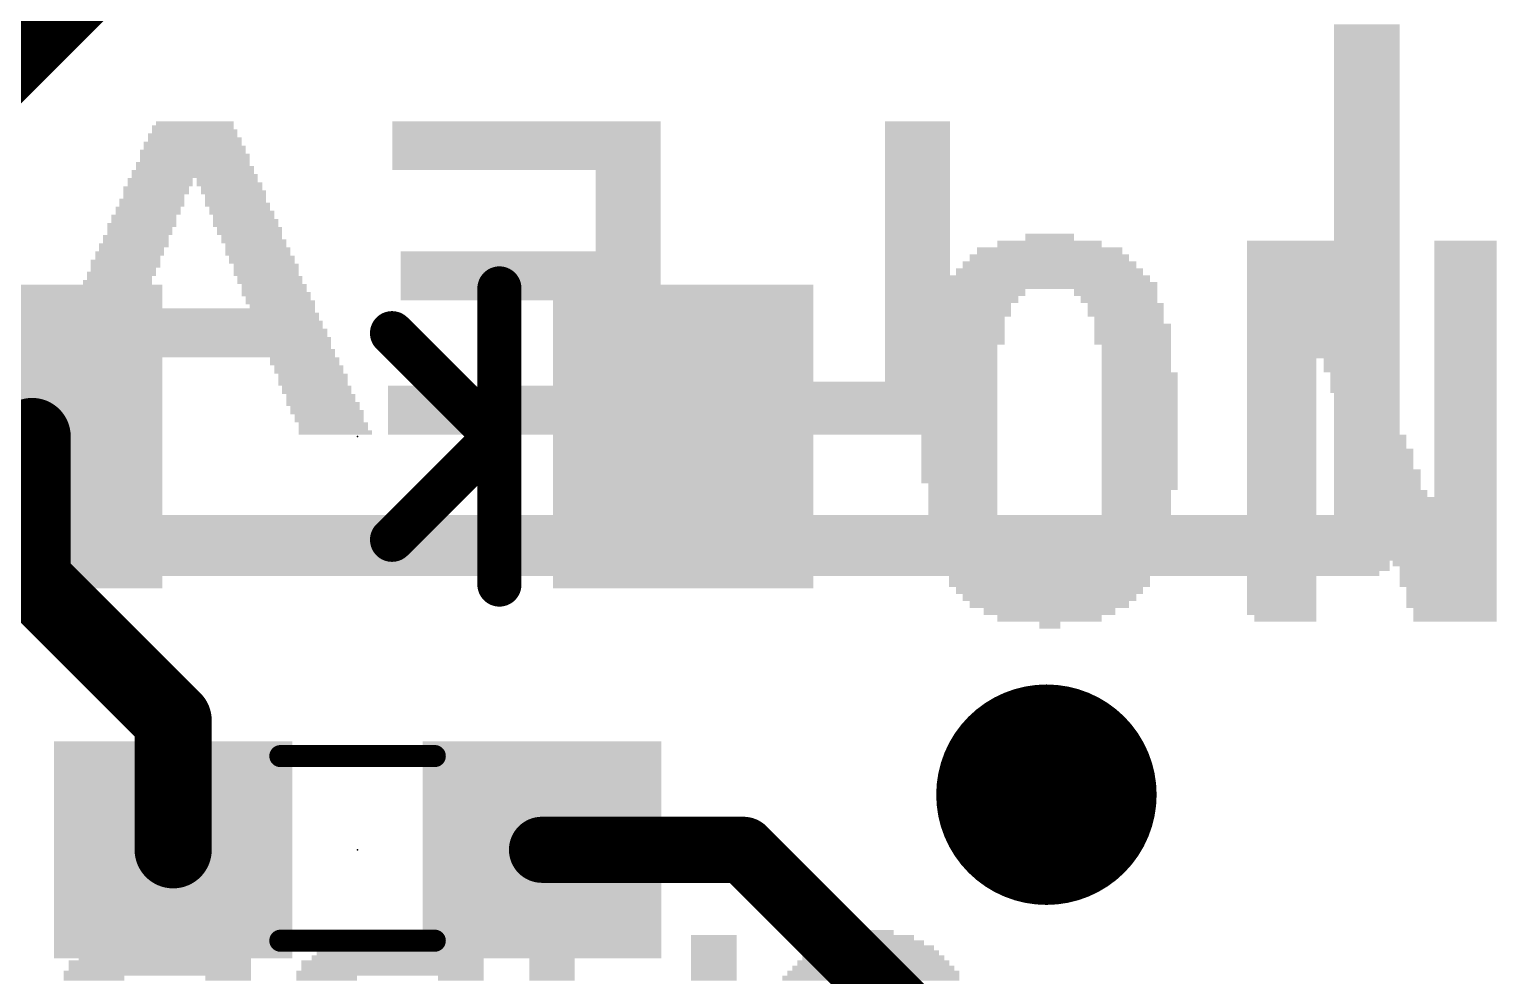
# Model space of a CAD drawing. Extents: x -0.75 to 3.47, y -1.8 to 2.11.
# Drawn here: x 2.2404 to 2.5067, y 1.3072 to 1.4789 of the extents above; entities that cross this region are included whole.
import ezdxf

# ---------------------------------------------------------------- set-up
doc = ezdxf.new("R2010")
doc.units = 0
doc.header["$MEASUREMENT"] = 0
doc.layers.get('0').update_dxf_attribs({"linetype": 'CONTINUOUS'})
for name, color, linetype in [('1', 22, 'CONTINUOUS'), ('18', 82, 'CONTINUOUS'), ('21', 32, 'CONTINUOUS'), ('22', 2, 'CONTINUOUS'), ('23', 7, 'CONTINUOUS'), ('51', 53, 'CONTINUOUS')]:
    doc.layers.add(name, color=color, linetype=linetype)

# ---------------------------------------------------------------- blocks, each defined once
blk = doc.blocks.new('RECT')
blk.add_solid([(-0.5, -0.5), (0.5, -0.5), (-0.5, 0.5), (0.5, 0.5)])
blk = doc.blocks.new('ROUNDV')
at = {"const_width": 0.5}
blk.add_lwpolyline([(0, -0.25, 1), (0, 0.25, 1), (0, -0.25)], format="xyb", dxfattribs=at)

msp = doc.modelspace()

# ---------------------------------------------------------------- linework, layer by layer
at = {"layer": '1'}
for points, const_width in [([(2.125, 1.36), (2.5, 1.735)], 0.012), ([(2.240945, 1.405), (2.240945, 1.379055)], 0.014), ([(2.240945, 1.379055), (2.266535, 1.353465)], 0.014), ([(2.266535, 1.33), (2.266535, 1.353465)], 0.014), ([(2.37, 1.33), (2.333465, 1.33)], 0.012), ([(2.4, 1.3), (2.37, 1.33)], 0.012)]:
    msp.add_lwpolyline(points, dxfattribs=dict(at, const_width=const_width))
for points, const_width in [([(2.244445, 1.405, 1), (2.237445, 1.405)], 0.007), ([(2.24342, 1.38153, 1), (2.23847, 1.37658)], 0.007), ([(2.237445, 1.379055, 1), (2.244445, 1.379055)], 0.007), ([(2.270035, 1.353465, 1), (2.263035, 1.353465)], 0.007), ([(2.264061, 1.35099, 1), (2.26901, 1.355939)], 0.007), ([(2.333465, 1.333, 1), (2.333465, 1.327)], 0.006), ([(2.372121, 1.332121, 1), (2.367879, 1.327879)], 0.006), ([(2.37, 1.327, 1), (2.37, 1.333)], 0.006), ([(2.263035, 1.33, 1), (2.270035, 1.33)], 0.007)]:
    msp.add_lwpolyline(points, format="xyb", dxfattribs=dict(at, const_width=const_width))
at = {"layer": '21', "const_width": 0.008}
for points in [[(2.325738, 1.43187), (2.325738, 1.37813)], [(2.325, 1.405), (2.30625, 1.42375)], [(2.325, 1.405), (2.30625, 1.38625)]]:
    msp.add_lwpolyline(points, dxfattribs=at)
at = {"layer": '21', "const_width": 0.004}
for points in [[(2.327738, 1.43187, 1), (2.323738, 1.43187)], [(2.307664, 1.425164, 1), (2.304836, 1.422336)], [(2.326414, 1.403586, 1), (2.323586, 1.406414)], [(2.323586, 1.403586, 1), (2.326414, 1.406414)], [(2.304836, 1.387664, 1), (2.307664, 1.384836)], [(2.323738, 1.37813, 1), (2.327738, 1.37813)]]:
    msp.add_lwpolyline(points, format="xyb", dxfattribs=at)
at = {"layer": '23'}
for p in [(2.3, 1.405), (2.3, 1.33)]:
    msp.add_point(p, dxfattribs=at)
at = {"layer": '51', "const_width": 0.004}
for points in [[(2.285984, 1.347008), (2.314016, 1.347008)], [(2.285984, 1.313504), (2.314016, 1.313504)]]:
    msp.add_lwpolyline(points, dxfattribs=at)
at = {"layer": '51', "const_width": 0.002}
for points in [[(2.285984, 1.348008, 1), (2.285984, 1.346008)], [(2.314016, 1.346008, 1), (2.314016, 1.348008)], [(2.285984, 1.314504, 1), (2.285984, 1.312504)], [(2.314016, 1.312504, 1), (2.314016, 1.314504)]]:
    msp.add_lwpolyline(points, format="xyb", dxfattribs=at)

# ---------------------------------------------------------------- block references
at = {"layer": '1'}
for p, xscale, yscale in [((2.240945, 1.405), 0.047244, 0.05511799999999999), ((2.359055, 1.405), 0.047244, 0.05511799999999999), ((2.266535, 1.33), 0.043307, 0.03937), ((2.333465, 1.33), 0.043307, 0.03937)]:
    msp.add_blockref('RECT', p, dxfattribs=dict(at, xscale=xscale, yscale=yscale))
at = {"layer": '18', "xscale": 0.04, "yscale": 0.04}
msp.add_blockref('ROUNDV', (2.425, 1.34), dxfattribs=at)
msp.add_blockref('ROUNDV', (2.425, 1.34), dxfattribs=at)
at = {"layer": '21'}
for p, xscale, yscale in [((2.42555, 1.439925), 0.0189, 0.00125), ((2.4256, 1.44118), 0.0088, 0.00126), ((2.4696, 1.439925), 0.0164, 0.00125), ((2.50105, 1.439925), 0.0113, 0.00125), ((2.42555, 1.43741), 0.0289, 0.00126), ((2.4256, 1.43867), 0.0264, 0.00126), ((2.4696, 1.43867), 0.0164, 0.00126), ((2.4702, 1.43741), 0.0176, 0.00126), ((2.50105, 1.43867), 0.0113, 0.00126), ((2.50105, 1.43741), 0.0113, 0.00126), ((2.42555, 1.43489), 0.0339, 0.00126), ((2.42555, 1.43615), 0.0315, 0.00126), ((2.4702, 1.43615), 0.0176, 0.00126), ((2.4702, 1.43489), 0.0176, 0.00126), ((2.50105, 1.43615), 0.0113, 0.00126), ((2.50105, 1.43489), 0.0113, 0.00126), ((2.42555, 1.433635), 0.0365, 0.00125), ((2.4262, 1.43238), 0.0378, 0.00126), ((2.47085, 1.433635), 0.0189, 0.00125), ((2.47085, 1.43238), 0.0189, 0.00126), ((2.50105, 1.433635), 0.0113, 0.00125), ((2.50105, 1.43238), 0.0113, 0.00126), ((2.41365, 1.43112), 0.0151, 0.00126), ((2.413, 1.42986), 0.0138, 0.00126), ((2.43755, 1.43112), 0.0151, 0.00126), ((2.43815, 1.42986), 0.0139, 0.00126), ((2.47085, 1.43112), 0.0189, 0.00126), ((2.47145, 1.42986), 0.0201, 0.00126), ((2.50105, 1.43112), 0.0113, 0.00126), ((2.50105, 1.42986), 0.0113, 0.00126), ((2.4117, 1.4286), 0.0138, 0.00126), ((2.4117, 1.427345), 0.0138, 0.00125), ((2.4394, 1.4286), 0.0138, 0.00126), ((2.4394, 1.427345), 0.0138, 0.00125), ((2.47145, 1.4286), 0.0201, 0.00126), ((2.47145, 1.427345), 0.0201, 0.00125), ((2.50105, 1.4286), 0.0113, 0.00126), ((2.50105, 1.427345), 0.0113, 0.00125), ((2.4105, 1.42483), 0.0138, 0.00126), ((2.4111, 1.42609), 0.0126, 0.00126), ((2.44, 1.42609), 0.0126, 0.00126), ((2.44065, 1.42483), 0.0139, 0.00126), ((2.4721, 1.42609), 0.0214, 0.00126), ((2.4721, 1.42483), 0.0214, 0.00126), ((2.50105, 1.42609), 0.0113, 0.00126), ((2.50105, 1.42483), 0.0113, 0.00126), ((2.4105, 1.42357), 0.0138, 0.00126), ((2.4105, 1.422315), 0.0138, 0.00125), ((2.44065, 1.42357), 0.0139, 0.00126), ((2.44065, 1.422315), 0.0139, 0.00125), ((2.4721, 1.42357), 0.0214, 0.00126), ((2.47275, 1.422315), 0.0227, 0.00125), ((2.50105, 1.42357), 0.0113, 0.00126), ((2.50105, 1.422315), 0.0113, 0.00125), ((2.40985, 1.42106), 0.0125, 0.00126), ((2.40985, 1.4198), 0.0125, 0.00126), ((2.4413, 1.42106), 0.0126, 0.00126), ((2.4413, 1.4198), 0.0126, 0.00126), ((2.47275, 1.42106), 0.0227, 0.00126), ((2.47335, 1.4198), 0.0239, 0.00126), ((2.50105, 1.42106), 0.0113, 0.00126), ((2.50105, 1.4198), 0.0113, 0.00126), ((2.40985, 1.41854), 0.0125, 0.00126), ((2.40985, 1.41728), 0.0125, 0.00126), ((2.40985, 1.416025), 0.0125, 0.00125), ((2.4413, 1.41854), 0.0126, 0.00126), ((2.4413, 1.41728), 0.0126, 0.00126), ((2.4419, 1.416025), 0.0138, 0.00125), ((2.4677, 1.41854), 0.0126, 0.00126), ((2.4677, 1.41728), 0.0126, 0.00126), ((2.4677, 1.416025), 0.0126, 0.00125), ((2.4803, 1.41854), 0.01, 0.00126), ((2.4803, 1.41728), 0.01, 0.00126), ((2.48155, 1.416025), 0.0101, 0.00125), ((2.50105, 1.41854), 0.0113, 0.00126), ((2.50105, 1.41728), 0.0113, 0.00126), ((2.50105, 1.416025), 0.0113, 0.00125), ((2.4092, 1.41477), 0.0138, 0.00126), ((2.4092, 1.41351), 0.0138, 0.00126), ((2.4419, 1.41477), 0.0138, 0.00126), ((2.4419, 1.41351), 0.0138, 0.00126), ((2.4677, 1.41477), 0.0126, 0.00126), ((2.4677, 1.41351), 0.0126, 0.00126), ((2.48155, 1.41477), 0.0101, 0.00126), ((2.48155, 1.41351), 0.0101, 0.00126), ((2.50105, 1.41477), 0.0113, 0.00126), ((2.50105, 1.41351), 0.0113, 0.00126), ((2.4092, 1.41225), 0.0138, 0.00126), ((2.4092, 1.41099), 0.0138, 0.00126), ((2.4419, 1.41225), 0.0138, 0.00126), ((2.4419, 1.41099), 0.0138, 0.00126), ((2.4677, 1.41225), 0.0126, 0.00126), ((2.4677, 1.41099), 0.0126, 0.00126), ((2.4828, 1.41225), 0.01, 0.00126), ((2.4828, 1.41099), 0.01, 0.00126), ((2.50105, 1.41225), 0.0113, 0.00126), ((2.50105, 1.41099), 0.0113, 0.00126), ((2.4092, 1.409735), 0.0138, 0.00125), ((2.4092, 1.40848), 0.0138, 0.00126), ((2.4419, 1.409735), 0.0138, 0.00125), ((2.4419, 1.40848), 0.0138, 0.00126), ((2.4677, 1.409735), 0.0126, 0.00125), ((2.4677, 1.40848), 0.0126, 0.00126), ((2.4834, 1.409735), 0.0088, 0.00125), ((2.48405, 1.40848), 0.0101, 0.00126), ((2.50105, 1.409735), 0.0113, 0.00125), ((2.50105, 1.40848), 0.0113, 0.00126), ((2.4092, 1.40722), 0.0138, 0.00126), ((2.4092, 1.40596), 0.0138, 0.00126), ((2.4419, 1.40722), 0.0138, 0.00126), ((2.4419, 1.40596), 0.0138, 0.00126), ((2.4677, 1.40722), 0.0126, 0.00126), ((2.4677, 1.40596), 0.0126, 0.00126), ((2.48405, 1.40722), 0.0101, 0.00126), ((2.4847, 1.40596), 0.0088, 0.00126), ((2.50105, 1.40722), 0.0113, 0.00126), ((2.50105, 1.40596), 0.0113, 0.00126), ((2.4092, 1.404705), 0.0138, 0.00125), ((2.4092, 1.40345), 0.0138, 0.00126), ((2.4419, 1.404705), 0.0138, 0.00125), ((2.4419, 1.40345), 0.0138, 0.00126), ((2.4677, 1.404705), 0.0126, 0.00125), ((2.4677, 1.40345), 0.0126, 0.00126), ((2.4853, 1.404705), 0.01, 0.00125), ((2.4853, 1.40345), 0.01, 0.00126), ((2.50105, 1.404705), 0.0113, 0.00125), ((2.50105, 1.40345), 0.0113, 0.00126), ((2.4092, 1.40219), 0.0138, 0.00126), ((2.4092, 1.40093), 0.0138, 0.00126), ((2.4419, 1.40219), 0.0138, 0.00126), ((2.4419, 1.40093), 0.0138, 0.00126), ((2.4677, 1.40219), 0.0126, 0.00126), ((2.4677, 1.40093), 0.0126, 0.00126), ((2.48655, 1.40219), 0.0101, 0.00126), ((2.48655, 1.40093), 0.0101, 0.00126), ((2.50105, 1.40219), 0.0113, 0.00126), ((2.50105, 1.40093), 0.0113, 0.00126), ((2.4092, 1.39967), 0.0138, 0.00126), ((2.4092, 1.398415), 0.0138, 0.00125), ((2.4419, 1.39967), 0.0138, 0.00126), ((2.4419, 1.398415), 0.0138, 0.00125), ((2.4677, 1.39967), 0.0126, 0.00126), ((2.4677, 1.398415), 0.0126, 0.00125), ((2.48655, 1.39967), 0.0101, 0.00126), ((2.48785, 1.398415), 0.0101, 0.00125), ((2.50105, 1.39967), 0.0113, 0.00126), ((2.50105, 1.398415), 0.0113, 0.00125), ((2.4092, 1.39716), 0.0138, 0.00126), ((2.40985, 1.3959), 0.0125, 0.00126), ((2.40985, 1.39464), 0.0125, 0.00126), ((2.4419, 1.39716), 0.0138, 0.00126), ((2.4419, 1.3959), 0.0138, 0.00126), ((2.4413, 1.39464), 0.0126, 0.00126), ((2.4677, 1.39716), 0.0126, 0.00126), ((2.4677, 1.3959), 0.0126, 0.00126), ((2.4677, 1.39464), 0.0126, 0.00126), ((2.48785, 1.39716), 0.0101, 0.00126), ((2.48785, 1.3959), 0.0101, 0.00126), ((2.4891, 1.39464), 0.01, 0.00126), ((2.50105, 1.39716), 0.0113, 0.00126), ((2.50105, 1.3959), 0.0113, 0.00126), ((2.50105, 1.39464), 0.0113, 0.00126), ((2.40985, 1.39338), 0.0125, 0.00126), ((2.40985, 1.392125), 0.0125, 0.00125), ((2.4413, 1.39338), 0.0126, 0.00126), ((2.4413, 1.392125), 0.0126, 0.00125), ((2.4677, 1.39338), 0.0126, 0.00126), ((2.4677, 1.392125), 0.0126, 0.00125), ((2.4954, 1.39338), 0.0226, 0.00126), ((2.4954, 1.392125), 0.0226, 0.00125), ((2.40985, 1.39087), 0.0125, 0.00126), ((2.4105, 1.38961), 0.0138, 0.00126), ((2.44065, 1.38961), 0.0139, 0.00126), ((2.4413, 1.39087), 0.0126, 0.00126), ((2.4677, 1.39087), 0.0126, 0.00126), ((2.4677, 1.38961), 0.0126, 0.00126), ((2.496, 1.39087), 0.0214, 0.00126), ((2.496, 1.38961), 0.0214, 0.00126), ((2.4105, 1.38835), 0.0138, 0.00126), ((2.4105, 1.387095), 0.0138, 0.00125), ((2.44065, 1.38835), 0.0139, 0.00126), ((2.44065, 1.387095), 0.0139, 0.00125), ((2.4677, 1.38835), 0.0126, 0.00126), ((2.4677, 1.387095), 0.0126, 0.00125), ((2.49665, 1.38835), 0.0201, 0.00126), ((2.49665, 1.387095), 0.0201, 0.00125), ((2.4111, 1.38584), 0.0126, 0.00126), ((2.4117, 1.38458), 0.0138, 0.00126), ((2.4394, 1.38458), 0.0138, 0.00126), ((2.44, 1.38584), 0.0126, 0.00126), ((2.4677, 1.38584), 0.0126, 0.00126), ((2.4677, 1.38458), 0.0126, 0.00126), ((2.49665, 1.38584), 0.0201, 0.00126), ((2.49725, 1.38458), 0.0189, 0.00126), ((2.4117, 1.38332), 0.0138, 0.00126), ((2.413, 1.38206), 0.0138, 0.00126), ((2.43815, 1.38206), 0.0139, 0.00126), ((2.4394, 1.38332), 0.0138, 0.00126), ((2.4677, 1.38332), 0.0126, 0.00126), ((2.4677, 1.38206), 0.0126, 0.00126), ((2.49725, 1.38332), 0.0189, 0.00126), ((2.49725, 1.38206), 0.0189, 0.00126), ((2.41425, 1.380805), 0.0163, 0.00125), ((2.42555, 1.37955), 0.0365, 0.00126), ((2.4369, 1.380805), 0.0164, 0.00125), ((2.4677, 1.380805), 0.0126, 0.00125), ((2.4677, 1.37955), 0.0126, 0.00126), ((2.4979, 1.380805), 0.0176, 0.00125), ((2.4979, 1.37955), 0.0176, 0.00126), ((2.42555, 1.37829), 0.0365, 0.00126), ((2.42555, 1.37703), 0.0339, 0.00126), ((2.4677, 1.37829), 0.0126, 0.00126), ((2.4677, 1.37703), 0.0126, 0.00126), ((2.4979, 1.37829), 0.0176, 0.00126), ((2.4985, 1.37703), 0.0164, 0.00126), ((2.42555, 1.37577), 0.0315, 0.00126), ((2.42555, 1.374515), 0.0289, 0.00125), ((2.4677, 1.37577), 0.0126, 0.00126), ((2.4677, 1.374515), 0.0126, 0.00125), ((2.4985, 1.37577), 0.0164, 0.00126), ((2.4985, 1.374515), 0.0164, 0.00125), ((2.42555, 1.37326), 0.0239, 0.00126), ((2.42555, 1.372), 0.0189, 0.00126), ((2.4256, 1.37074), 0.0038, 0.00126), ((2.4677, 1.37326), 0.0126, 0.00126), ((2.46835, 1.372), 0.0113, 0.00126), ((2.49915, 1.37326), 0.0151, 0.00126), ((2.49915, 1.372), 0.0151, 0.00126)]:
    msp.add_blockref('RECT', p, dxfattribs=dict(at, xscale=xscale, yscale=yscale))
at = {"layer": '22', "rotation": 180}
for p, xscale, yscale in [((2.483134, 1.479342), 0.0119, 0.0009199999999999999), ((2.483134, 1.478422), 0.0119, 0.0009199999999999999), ((2.483134, 1.477502), 0.0119, 0.0009199999999999999), ((2.483134, 1.476582), 0.0119, 0.0009199999999999999), ((2.483134, 1.475667), 0.0119, 0.00091), ((2.483134, 1.474752), 0.0119, 0.0009199999999999999), ((2.483134, 1.473832), 0.0119, 0.0009199999999999999), ((2.483134, 1.472912), 0.0119, 0.0009199999999999999), ((2.483134, 1.471992), 0.0119, 0.0009199999999999999), ((2.483134, 1.471077), 0.0119, 0.00091), ((2.483134, 1.470162), 0.0119, 0.0009199999999999999), ((2.483134, 1.469242), 0.0119, 0.0009199999999999999), ((2.483134, 1.468322), 0.0119, 0.0009199999999999999), ((2.483134, 1.467402), 0.0119, 0.0009199999999999999), ((2.483134, 1.466482), 0.0119, 0.0009199999999999999), ((2.483134, 1.465567), 0.0119, 0.00091), ((2.483134, 1.464652), 0.0119, 0.0009199999999999999), ((2.27044, 1.461848), 0.0141, 0.00074), ((2.33064, 1.461848), 0.0487, 0.00074), ((2.40159, 1.461848), 0.0118, 0.00074), ((2.483134, 1.463732), 0.0119, 0.0009199999999999999), ((2.483134, 1.462812), 0.0119, 0.0009199999999999999), ((2.483134, 1.461892), 0.0119, 0.0009199999999999999), ((2.27009, 1.459628), 0.0162, 0.00074), ((2.27049, 1.458888), 0.017, 0.00074), ((2.27009, 1.461108), 0.0148, 0.00074), ((2.27044, 1.460368), 0.0155, 0.00074), ((2.33064, 1.461108), 0.0487, 0.00074), ((2.33064, 1.460368), 0.0487, 0.00074), ((2.33064, 1.459628), 0.0487, 0.00074), ((2.33064, 1.458888), 0.0487, 0.00074), ((2.40159, 1.461108), 0.0118, 0.00074), ((2.40159, 1.460368), 0.0118, 0.00074), ((2.40159, 1.459628), 0.0118, 0.00074), ((2.40159, 1.458888), 0.0118, 0.00074), ((2.483134, 1.460972), 0.0119, 0.0009199999999999999), ((2.483134, 1.460057), 0.0119, 0.00091), ((2.483134, 1.459142), 0.0119, 0.0009199999999999999), ((2.27009, 1.456678), 0.0192, 0.00074), ((2.27009, 1.458148), 0.0178, 0.00074), ((2.27044, 1.457413), 0.0185, 0.00073), ((2.33064, 1.458148), 0.0487, 0.00074), ((2.33064, 1.457413), 0.0487, 0.00073), ((2.33064, 1.456678), 0.0487, 0.00074), ((2.40159, 1.458148), 0.0118, 0.00074), ((2.40159, 1.457413), 0.0118, 0.00073), ((2.40159, 1.456678), 0.0118, 0.00074), ((2.483134, 1.458222), 0.0119, 0.0009199999999999999), ((2.483134, 1.457302), 0.0119, 0.0009199999999999999), ((2.483134, 1.456382), 0.0119, 0.0009199999999999999), ((2.27009, 1.454458), 0.0206, 0.00074), ((2.27049, 1.453718), 0.0214, 0.00074), ((2.27044, 1.455938), 0.0199, 0.00074), ((2.27044, 1.455198), 0.0199, 0.00074), ((2.33064, 1.455938), 0.0487, 0.00074), ((2.33064, 1.455198), 0.0487, 0.00074), ((2.33064, 1.454458), 0.0487, 0.00074), ((2.33064, 1.453718), 0.0487, 0.00074), ((2.40159, 1.455938), 0.0118, 0.00074), ((2.40159, 1.455198), 0.0118, 0.00074), ((2.40159, 1.454458), 0.0118, 0.00074), ((2.40159, 1.453718), 0.0118, 0.00074), ((2.483134, 1.455462), 0.0119, 0.0009199999999999999), ((2.483134, 1.454547), 0.0119, 0.00091), ((2.483134, 1.453632), 0.0119, 0.0009199999999999999), ((2.26419, 1.451508), 0.0118, 0.00074), ((2.26419, 1.450768), 0.0118, 0.00074), ((2.27009, 1.452978), 0.0222, 0.00074), ((2.27044, 1.452243), 0.0229, 0.00073), ((2.27634, 1.451508), 0.0111, 0.00074), ((2.27674, 1.450768), 0.0119, 0.00074), ((2.34909, 1.452978), 0.0118, 0.00074), ((2.34909, 1.452243), 0.0118, 0.00073), ((2.34909, 1.451508), 0.0118, 0.00074), ((2.34909, 1.450768), 0.0118, 0.00074), ((2.40159, 1.452978), 0.0118, 0.00074), ((2.40159, 1.452243), 0.0118, 0.00073), ((2.40159, 1.451508), 0.0118, 0.00074), ((2.40159, 1.450768), 0.0118, 0.00074), ((2.483134, 1.452712), 0.0119, 0.0009199999999999999), ((2.483134, 1.451792), 0.0119, 0.0009199999999999999), ((2.483134, 1.450872), 0.0119, 0.0009199999999999999), ((2.26344, 1.450028), 0.0119, 0.00074), ((2.26344, 1.449288), 0.0119, 0.00074), ((2.26304, 1.448548), 0.0111, 0.00074), ((2.27714, 1.450028), 0.0111, 0.00074), ((2.27749, 1.449288), 0.0118, 0.00074), ((2.27784, 1.448548), 0.0111, 0.00074), ((2.34909, 1.450028), 0.0118, 0.00074), ((2.34909, 1.449288), 0.0118, 0.00074), ((2.34909, 1.448548), 0.0118, 0.00074), ((2.40159, 1.450028), 0.0118, 0.00074), ((2.40159, 1.449288), 0.0118, 0.00074), ((2.40159, 1.448548), 0.0118, 0.00074), ((2.483134, 1.449952), 0.0119, 0.0009199999999999999), ((2.483134, 1.449037), 0.0119, 0.00091), ((2.483134, 1.448122), 0.0119, 0.0009199999999999999), ((2.26199, 1.446338), 0.0118, 0.00074), ((2.26199, 1.445598), 0.0118, 0.00074), ((2.26269, 1.447808), 0.0118, 0.00074), ((2.26269, 1.447073), 0.0118, 0.00073), ((2.27784, 1.447808), 0.0111, 0.00074), ((2.27819, 1.447073), 0.0118, 0.00073), ((2.27859, 1.446338), 0.011, 0.00074), ((2.27899, 1.445598), 0.0118, 0.00074), ((2.34909, 1.447808), 0.0118, 0.00074), ((2.34909, 1.447073), 0.0118, 0.00073), ((2.34909, 1.446338), 0.0118, 0.00074), ((2.34909, 1.445598), 0.0118, 0.00074), ((2.40159, 1.447808), 0.0118, 0.00074), ((2.40159, 1.447073), 0.0118, 0.00073), ((2.40159, 1.446338), 0.0118, 0.00074), ((2.40159, 1.445598), 0.0118, 0.00074), ((2.483134, 1.447202), 0.0119, 0.0009199999999999999), ((2.483134, 1.446282), 0.0119, 0.0009199999999999999), ((2.483134, 1.445362), 0.0119, 0.0009199999999999999), ((2.26084, 1.443378), 0.0125, 0.00074), ((2.26119, 1.444858), 0.0118, 0.00074), ((2.26119, 1.444118), 0.0118, 0.00074), ((2.27934, 1.444858), 0.0111, 0.00074), ((2.27969, 1.444118), 0.0118, 0.00074), ((2.27969, 1.443378), 0.0118, 0.00074), ((2.34909, 1.444858), 0.0118, 0.00074), ((2.34909, 1.444118), 0.0118, 0.00074), ((2.34909, 1.443378), 0.0118, 0.00074), ((2.40159, 1.444858), 0.0118, 0.00074), ((2.40159, 1.444118), 0.0118, 0.00074), ((2.40159, 1.443378), 0.0118, 0.00074), ((2.483134, 1.444447), 0.0119, 0.00091), ((2.483134, 1.443532), 0.0119, 0.0009199999999999999), ((2.25974, 1.441168), 0.0119, 0.00074), ((2.25974, 1.440428), 0.0119, 0.00074), ((2.26049, 1.442638), 0.0118, 0.00074), ((2.26049, 1.441903), 0.0118, 0.00073), ((2.28039, 1.442638), 0.0118, 0.00074), ((2.28039, 1.441903), 0.0118, 0.00073), ((2.28079, 1.441168), 0.011, 0.00074), ((2.28119, 1.440428), 0.0118, 0.00074), ((2.34909, 1.442638), 0.0118, 0.00074), ((2.34909, 1.441903), 0.0118, 0.00073), ((2.34909, 1.441168), 0.0118, 0.00074), ((2.34909, 1.440428), 0.0118, 0.00074), ((2.40159, 1.442638), 0.0118, 0.00074), ((2.40159, 1.441903), 0.0118, 0.00073), ((2.40159, 1.441168), 0.0118, 0.00074), ((2.40159, 1.440428), 0.0118, 0.00074), ((2.483134, 1.442612), 0.0119, 0.0009199999999999999), ((2.483134, 1.441692), 0.0119, 0.0009199999999999999), ((2.483134, 1.440772), 0.0119, 0.0009199999999999999), ((2.25864, 1.438208), 0.0125, 0.00074), ((2.25829, 1.437468), 0.0118, 0.00074), ((2.25939, 1.439688), 0.0126, 0.00074), ((2.25899, 1.438948), 0.0118, 0.00074), ((2.28154, 1.439688), 0.0111, 0.00074), ((2.28189, 1.438948), 0.0118, 0.00074), ((2.28189, 1.438208), 0.0118, 0.00074), ((2.28264, 1.437468), 0.0119, 0.00074), ((2.33139, 1.438208), 0.0472, 0.00074), ((2.33139, 1.437468), 0.0472, 0.00074), ((2.34909, 1.439688), 0.0118, 0.00074), ((2.34909, 1.438948), 0.0118, 0.00074), ((2.40159, 1.439688), 0.0118, 0.00074), ((2.40159, 1.438948), 0.0118, 0.00074), ((2.40159, 1.438208), 0.0118, 0.00074), ((2.40159, 1.437468), 0.0118, 0.00074), ((2.483134, 1.439852), 0.0119, 0.0009199999999999999), ((2.483134, 1.438937), 0.0119, 0.00091), ((2.483134, 1.438022), 0.0119, 0.0009199999999999999), ((2.25789, 1.436733), 0.0126, 0.00073), ((2.25789, 1.435998), 0.0126, 0.00074), ((2.25749, 1.435258), 0.0118, 0.00074), ((2.28264, 1.436733), 0.0119, 0.00073), ((2.28339, 1.435998), 0.0118, 0.00074), ((2.28339, 1.435258), 0.0118, 0.00074), ((2.33139, 1.436733), 0.0472, 0.00073), ((2.33139, 1.435998), 0.0472, 0.00074), ((2.33139, 1.435258), 0.0472, 0.00074), ((2.40159, 1.436733), 0.0118, 0.00073), ((2.40159, 1.435998), 0.0118, 0.00074), ((2.40159, 1.435258), 0.0118, 0.00074), ((2.483134, 1.437102), 0.0119, 0.0009199999999999999), ((2.483134, 1.436182), 0.0119, 0.0009199999999999999), ((2.483134, 1.435262), 0.0119, 0.0009199999999999999), ((2.25644, 1.433038), 0.0125, 0.00074), ((2.25644, 1.432298), 0.0125, 0.00074), ((2.25714, 1.434518), 0.0125, 0.00074), ((2.25679, 1.433778), 0.0118, 0.00074), ((2.28339, 1.434518), 0.0118, 0.00074), ((2.28409, 1.433778), 0.0118, 0.00074), ((2.28409, 1.433038), 0.0118, 0.00074), ((2.28489, 1.432298), 0.0118, 0.00074), ((2.33139, 1.434518), 0.0472, 0.00074), ((2.33139, 1.433778), 0.0472, 0.00074), ((2.33139, 1.433038), 0.0472, 0.00074), ((2.33139, 1.432298), 0.0472, 0.00074), ((2.40159, 1.434518), 0.0118, 0.00074), ((2.40159, 1.433778), 0.0118, 0.00074), ((2.40159, 1.433038), 0.0118, 0.00074), ((2.40159, 1.432298), 0.0118, 0.00074), ((2.483134, 1.434342), 0.0119, 0.0009199999999999999), ((2.483134, 1.433427), 0.0119, 0.00091), ((2.483134, 1.432512), 0.0119, 0.0009199999999999999), ((2.25494, 1.430088), 0.0125, 0.00074), ((2.25569, 1.431563), 0.0126, 0.00073), ((2.25569, 1.430828), 0.0126, 0.00074), ((2.28489, 1.431563), 0.0118, 0.00073), ((2.28524, 1.430828), 0.0125, 0.00074), ((2.28559, 1.430088), 0.0118, 0.00074), ((2.33139, 1.431563), 0.0472, 0.00073), ((2.33139, 1.430828), 0.0472, 0.00074), ((2.33139, 1.430088), 0.0472, 0.00074), ((2.40159, 1.431563), 0.0118, 0.00073), ((2.40159, 1.430828), 0.0118, 0.00074), ((2.40159, 1.430088), 0.0118, 0.00074), ((2.483134, 1.431592), 0.0119, 0.0009199999999999999), ((2.483134, 1.430672), 0.0119, 0.0009199999999999999), ((2.483134, 1.429752), 0.0119, 0.0009199999999999999), ((2.27009, 1.427868), 0.0444, 0.00074), ((2.27044, 1.427133), 0.0451, 0.00073), ((2.25494, 1.429348), 0.0125, 0.00074), ((2.25494, 1.428608), 0.0125, 0.00074), ((2.28599, 1.429348), 0.0126, 0.00074), ((2.28634, 1.428608), 0.0119, 0.00074), ((2.34909, 1.429348), 0.0118, 0.00074), ((2.34909, 1.428608), 0.0118, 0.00074), ((2.34909, 1.427868), 0.0118, 0.00074), ((2.34909, 1.427133), 0.0118, 0.00073), ((2.40159, 1.429348), 0.0118, 0.00074), ((2.40159, 1.428608), 0.0118, 0.00074), ((2.40159, 1.427868), 0.0118, 0.00074), ((2.40159, 1.427133), 0.0118, 0.00073), ((2.483134, 1.428832), 0.0119, 0.0009199999999999999), ((2.483134, 1.427917), 0.0119, 0.00091), ((2.483134, 1.427002), 0.0119, 0.0009199999999999999), ((2.27009, 1.424918), 0.0472, 0.00074), ((2.27049, 1.424178), 0.048, 0.00074), ((2.27009, 1.426398), 0.0458, 0.00074), ((2.27044, 1.425658), 0.0465, 0.00074), ((2.34909, 1.426398), 0.0118, 0.00074), ((2.34909, 1.425658), 0.0118, 0.00074), ((2.34909, 1.424918), 0.0118, 0.00074), ((2.34909, 1.424178), 0.0118, 0.00074), ((2.40159, 1.426398), 0.0118, 0.00074), ((2.40159, 1.425658), 0.0118, 0.00074), ((2.40159, 1.424918), 0.0118, 0.00074), ((2.40159, 1.424178), 0.0118, 0.00074), ((2.483134, 1.426082), 0.0119, 0.0009199999999999999), ((2.483134, 1.425162), 0.0119, 0.0009199999999999999), ((2.483134, 1.424242), 0.0119, 0.0009199999999999999), ((2.27009, 1.423438), 0.0488, 0.00074), ((2.27044, 1.422698), 0.0495, 0.00074), ((2.27044, 1.421963), 0.0495, 0.00073), ((2.34909, 1.423438), 0.0118, 0.00074), ((2.34909, 1.422698), 0.0118, 0.00074), ((2.34909, 1.421963), 0.0118, 0.00073), ((2.40159, 1.423438), 0.0118, 0.00074), ((2.40159, 1.422698), 0.0118, 0.00074), ((2.40159, 1.421963), 0.0118, 0.00073), ((2.483134, 1.423322), 0.0119, 0.0009199999999999999), ((2.483134, 1.422407), 0.0119, 0.00091), ((2.483134, 1.421492), 0.0119, 0.0009199999999999999), ((2.27004, 1.419748), 0.0517, 0.00074), ((2.25049, 1.419008), 0.0126, 0.00074), ((2.27009, 1.421228), 0.0502, 0.00074), ((2.27044, 1.420488), 0.0509, 0.00074), ((2.29039, 1.419008), 0.0126, 0.00074), ((2.34909, 1.421228), 0.0118, 0.00074), ((2.34909, 1.420488), 0.0118, 0.00074), ((2.34909, 1.419748), 0.0118, 0.00074), ((2.34909, 1.419008), 0.0118, 0.00074), ((2.40159, 1.421228), 0.0118, 0.00074), ((2.40159, 1.420488), 0.0118, 0.00074), ((2.40159, 1.419748), 0.0118, 0.00074), ((2.40159, 1.419008), 0.0118, 0.00074), ((2.483134, 1.420572), 0.0119, 0.0009199999999999999), ((2.483134, 1.419652), 0.0119, 0.0009199999999999999), ((2.483134, 1.418732), 0.0119, 0.0009199999999999999), ((2.25014, 1.418268), 0.0133, 0.00074), ((2.24979, 1.417528), 0.0126, 0.00074), ((2.24979, 1.416793), 0.0126, 0.00073), ((2.29039, 1.418268), 0.0126, 0.00074), ((2.29114, 1.417528), 0.0125, 0.00074), ((2.29114, 1.416793), 0.0125, 0.00073), ((2.34909, 1.418268), 0.0118, 0.00074), ((2.34909, 1.417528), 0.0118, 0.00074), ((2.34909, 1.416793), 0.0118, 0.00073), ((2.40159, 1.418268), 0.0118, 0.00074), ((2.40159, 1.417528), 0.0118, 0.00074), ((2.40159, 1.416793), 0.0118, 0.00073), ((2.483134, 1.417817), 0.0119, 0.00091), ((2.483134, 1.416902), 0.0119, 0.0009199999999999999), ((2.24864, 1.414578), 0.0133, 0.00074), ((2.24829, 1.413838), 0.0126, 0.00074), ((2.24944, 1.416058), 0.0133, 0.00074), ((2.24904, 1.415318), 0.0125, 0.00074), ((2.29189, 1.416058), 0.0126, 0.00074), ((2.29189, 1.415318), 0.0126, 0.00074), ((2.29189, 1.414578), 0.0126, 0.00074), ((2.29259, 1.413838), 0.0126, 0.00074), ((2.33024, 1.413838), 0.0495, 0.00074), ((2.34909, 1.416058), 0.0118, 0.00074), ((2.34909, 1.415318), 0.0118, 0.00074), ((2.34909, 1.414578), 0.0118, 0.00074), ((2.38419, 1.413838), 0.0466, 0.00074), ((2.38459, 1.414578), 0.0458, 0.00074), ((2.40159, 1.416058), 0.0118, 0.00074), ((2.40159, 1.415318), 0.0118, 0.00074), ((2.483134, 1.415982), 0.0119, 0.0009199999999999999), ((2.483134, 1.415062), 0.0119, 0.0009199999999999999), ((2.483134, 1.414142), 0.0119, 0.0009199999999999999), ((2.24719, 1.411623), 0.0132, 0.00073), ((2.24719, 1.410888), 0.0132, 0.00074), ((2.24794, 1.413098), 0.0133, 0.00074), ((2.24794, 1.412358), 0.0133, 0.00074), ((2.29259, 1.413098), 0.0126, 0.00074), ((2.29334, 1.412358), 0.0125, 0.00074), ((2.29334, 1.411623), 0.0125, 0.00073), ((2.29374, 1.410888), 0.0133, 0.00074), ((2.33024, 1.413098), 0.0495, 0.00074), ((2.33024, 1.412358), 0.0495, 0.00074), ((2.33024, 1.411623), 0.0495, 0.00073), ((2.33024, 1.410888), 0.0495, 0.00074), ((2.38419, 1.413098), 0.0466, 0.00074), ((2.38419, 1.412358), 0.0466, 0.00074), ((2.38419, 1.411623), 0.0466, 0.00073), ((2.38419, 1.410888), 0.0466, 0.00074), ((2.483134, 1.413222), 0.0119, 0.0009199999999999999), ((2.483134, 1.412307), 0.0119, 0.00091), ((2.483134, 1.411392), 0.0119, 0.0009199999999999999), ((2.24644, 1.409408), 0.0133, 0.00074), ((2.24609, 1.408668), 0.0126, 0.00074), ((2.24684, 1.410148), 0.0125, 0.00074), ((2.29409, 1.410148), 0.0126, 0.00074), ((2.29444, 1.409408), 0.0133, 0.00074), ((2.29484, 1.408668), 0.0125, 0.00074), ((2.33024, 1.410148), 0.0495, 0.00074), ((2.33024, 1.409408), 0.0495, 0.00074), ((2.33024, 1.408668), 0.0495, 0.00074), ((2.38419, 1.410148), 0.0466, 0.00074), ((2.38419, 1.409408), 0.0466, 0.00074), ((2.38419, 1.408668), 0.0466, 0.00074), ((2.483134, 1.410472), 0.0119, 0.0009199999999999999), ((2.483134, 1.409552), 0.0119, 0.0009199999999999999), ((2.483134, 1.408632), 0.0119, 0.0009199999999999999), ((2.24494, 1.406453), 0.0133, 0.00073), ((2.24494, 1.405718), 0.0133, 0.00074), ((2.24574, 1.407928), 0.0133, 0.00074), ((2.24574, 1.407188), 0.0133, 0.00074), ((2.29484, 1.407928), 0.0125, 0.00074), ((2.29559, 1.407188), 0.0126, 0.00074), ((2.29559, 1.406453), 0.0126, 0.00073), ((2.29594, 1.405718), 0.0133, 0.00074), ((2.33024, 1.407928), 0.0495, 0.00074), ((2.33024, 1.407188), 0.0495, 0.00074), ((2.33024, 1.406453), 0.0495, 0.00073), ((2.33024, 1.405718), 0.0495, 0.00074), ((2.38419, 1.407928), 0.0466, 0.00074), ((2.38419, 1.407188), 0.0466, 0.00074), ((2.38419, 1.406453), 0.0466, 0.00073), ((2.38419, 1.405718), 0.0466, 0.00074), ((2.483134, 1.407712), 0.0119, 0.0009199999999999999), ((2.483134, 1.406797), 0.0119, 0.00091), ((2.483134, 1.405882), 0.0119, 0.0009199999999999999), ((2.483134, 1.404962), 0.0119, 0.0009199999999999999), ((2.483134, 1.404042), 0.0119, 0.0009199999999999999), ((2.483134, 1.403122), 0.0119, 0.0009199999999999999), ((2.483134, 1.402202), 0.0119, 0.0009199999999999999), ((2.483134, 1.401287), 0.0119, 0.00091), ((2.483134, 1.400372), 0.0119, 0.0009199999999999999), ((2.483134, 1.399452), 0.0119, 0.0009199999999999999), ((2.483134, 1.398532), 0.0119, 0.0009199999999999999), ((2.483134, 1.397612), 0.0119, 0.0009199999999999999), ((2.483134, 1.396697), 0.0119, 0.00091), ((2.483134, 1.395782), 0.0119, 0.0009199999999999999), ((2.483134, 1.394862), 0.0119, 0.0009199999999999999), ((2.483134, 1.393942), 0.0119, 0.0009199999999999999), ((2.483134, 1.393022), 0.0119, 0.0009199999999999999), ((2.483134, 1.392102), 0.0119, 0.0009199999999999999), ((1.904134, 1.390272), 1.1699, 0.0009199999999999999), ((2.483134, 1.391187), 0.0119, 0.00091), ((1.904134, 1.389352), 1.1699, 0.0009199999999999999), ((1.904134, 1.388432), 1.1699, 0.0009199999999999999), ((1.904134, 1.387512), 1.1699, 0.0009199999999999999), ((1.904134, 1.386592), 1.1699, 0.0009199999999999999), ((1.904134, 1.385677), 1.1699, 0.00091), ((1.904134, 1.384762), 1.1699, 0.0009199999999999999), ((1.904134, 1.383842), 1.1681, 0.0009199999999999999), ((1.904134, 1.382922), 1.1681, 0.0009199999999999999), ((1.903684, 1.382002), 1.1672, 0.0009199999999999999), ((1.904184, 1.381082), 1.1662, 0.0009199999999999999), ((1.904584, 1.380167), 1.1616, 0.00091), ((2.394034, 1.314972), 0.0065, 0.0009199999999999999), ((2.267334, 1.313132), 0.0267, 0.0009199999999999999), ((2.269634, 1.314052), 0.0221, 0.0009199999999999999), ((2.309584, 1.313132), 0.0266, 0.0009199999999999999), ((2.311884, 1.314052), 0.022, 0.0009199999999999999), ((2.335284, 1.314052), 0.0082, 0.0009199999999999999), ((2.335284, 1.313132), 0.0082, 0.0009199999999999999), ((2.364634, 1.314052), 0.0083, 0.0009199999999999999), ((2.364634, 1.313132), 0.0083, 0.0009199999999999999), ((2.393584, 1.313132), 0.0184, 0.0009199999999999999), ((2.393634, 1.314052), 0.0147, 0.0009199999999999999), ((2.265034, 1.310382), 0.0313, 0.0009199999999999999), ((2.265534, 1.311297), 0.0303, 0.00091), ((2.265984, 1.312212), 0.0294, 0.0009199999999999999), ((2.307284, 1.310382), 0.0312, 0.0009199999999999999), ((2.307734, 1.311297), 0.0303, 0.00091), ((2.308184, 1.312212), 0.0294, 0.0009199999999999999), ((2.335284, 1.312212), 0.0082, 0.0009199999999999999), ((2.335284, 1.311297), 0.0082, 0.00091), ((2.335284, 1.310382), 0.0082, 0.0009199999999999999), ((2.364634, 1.312212), 0.0083, 0.0009199999999999999), ((2.364634, 1.311297), 0.0083, 0.00091), ((2.364634, 1.310382), 0.0083, 0.0009199999999999999), ((2.393084, 1.311297), 0.0248, 0.00091), ((2.393584, 1.310382), 0.0258, 0.0009199999999999999), ((2.393584, 1.312212), 0.022, 0.0009199999999999999), ((2.263684, 1.307622), 0.034, 0.0009199999999999999), ((2.264134, 1.309462), 0.0331, 0.0009199999999999999), ((2.264134, 1.308542), 0.0331, 0.0009199999999999999), ((2.305884, 1.307622), 0.034, 0.0009199999999999999), ((2.306334, 1.309462), 0.0331, 0.0009199999999999999), ((2.306334, 1.308542), 0.0331, 0.0009199999999999999), ((2.335284, 1.309462), 0.0082, 0.0009199999999999999), ((2.335284, 1.308542), 0.0082, 0.0009199999999999999), ((2.335284, 1.307622), 0.0082, 0.0009199999999999999), ((2.364634, 1.309462), 0.0083, 0.0009199999999999999), ((2.364634, 1.308542), 0.0083, 0.0009199999999999999), ((2.364634, 1.307622), 0.0083, 0.0009199999999999999), ((2.383934, 1.307622), 0.0119, 0.0009199999999999999), ((2.386234, 1.308542), 0.0147, 0.0009199999999999999), ((2.393584, 1.309462), 0.0276, 0.0009199999999999999), ((2.401384, 1.308542), 0.0138, 0.0009199999999999999), ((2.404134, 1.307622), 0.0101, 0.0009199999999999999), ((2.252184, 1.306702), 0.011, 0.0009199999999999999), ((2.276534, 1.306702), 0.0083, 0.0009199999999999999), ((2.294384, 1.306702), 0.011, 0.0009199999999999999), ((2.318734, 1.306702), 0.0083, 0.0009199999999999999), ((2.335284, 1.306702), 0.0082, 0.0009199999999999999), ((2.364634, 1.306702), 0.0083, 0.0009199999999999999), ((2.382134, 1.306702), 0.0101, 0.0009199999999999999), ((2.404584, 1.306702), 0.0092, 0.0009199999999999999)]:
    msp.add_blockref('RECT', p, dxfattribs=dict(at, xscale=xscale, yscale=yscale))
at = {"layer": '51', "xscale": 0.019689, "yscale": 0.037402}
for p in [(2.276844, 1.330201), (2.322844, 1.330201)]:
    msp.add_blockref('RECT', p, dxfattribs=at)

doc.saveas('drawing.dxf')
